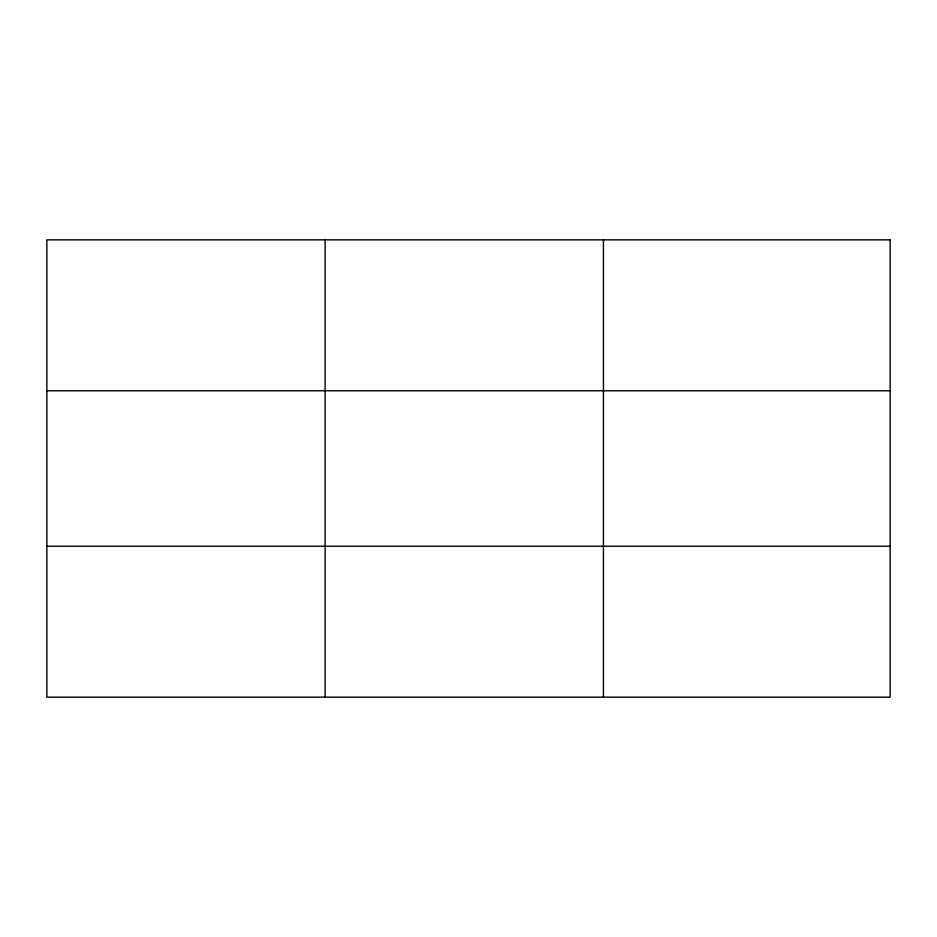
<?xml version="1.0" encoding="UTF-8"?>
<svg xmlns="http://www.w3.org/2000/svg" width="937" height="937" viewBox="0 0 937 937"><rect width="100%" height="100%" fill="white"/><g stroke="black" fill="none" stroke-linecap="round" stroke-linejoin="round"><path stroke-width="1.41" d="M325.139 697.151L325.139 239.849M603.428 697.151L603.428 239.849M46.85 390.764L890.15 390.764M46.85 546.236L890.15 546.236M890.15 239.849L890.15 697.151L46.85 697.151L46.85 239.849L890.15 239.849"/></g></svg>
